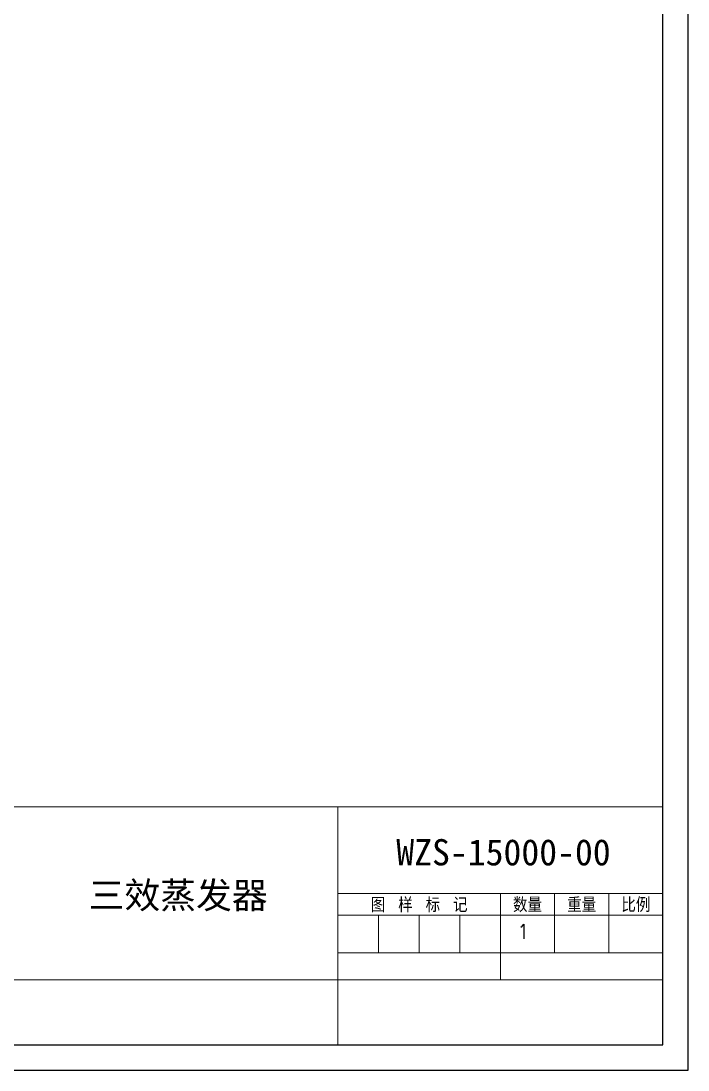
# Model space of a CAD drawing. Header units: millimetres. Extents: x 12181 to 44419, y -180123 to -157321.
# Drawn here: x 37197 to 44419, y -180123 to -168760 of the extents above; entities that cross this region are included whole.
import ezdxf
from ezdxf.enums import TextEntityAlignment as Align

# ---------------------------------------------------------------- set-up
doc = ezdxf.new("R2010")
doc.units = ezdxf.units.MM
doc.header["$LTSCALE"] = 2
doc.header["$MEASUREMENT"] = 0
doc.layers.get('0').update_dxf_attribs({"lineweight": 20})
doc.layers.add('border', color=2, linetype='Continuous')
doc.layers.add('文字及框细实线', color=7, linetype='Continuous', lineweight=9)
doc.layers.add('标注数字', color=3, linetype='Continuous', lineweight=15)
doc.styles.add('HZ', font='txt.shx', dxfattribs={"bigfont": 'hztxt.shx'})
doc.styles.add('标题框大字', font='SIMHEI.TTF')

# ---------------------------------------------------------------- blocks, each defined once
blk = doc.blocks.new('*U1008')
at = {"layer": 'border', "color": 1, "linetype": 'Continuous'}
blk.add_lwpolyline([(0, 0), (1189, 0), (1189, 841), (0, 841)], close=True, dxfattribs=at)
at = {"layer": 'border', "color": 7, "linetype": 'Continuous'}
blk.add_lwpolyline([(25, 10), (1179, 10), (1179, 831), (25, 831)], close=True, dxfattribs=at)

msp = doc.modelspace()

# ---------------------------------------------------------------- linework, layer by layer
msp.add_line((44147.6, -179852.1), (44147.6, -177270.7))
at = {"layer": '文字及框细实线'}
for p, q in [((33587.2, -177270.7), (44147.6, -177270.7)), ((40627.5, -179852.1), (40627.5, -177270.7)), ((40627.5, -178209.4), (44147.6, -178209.4)), ((42387.5, -179148.1), (42387.5, -178209.4)), ((42974.2, -178854.7), (42974.2, -178209.4)), ((43560.9, -178854.7), (43560.9, -178209.4)), ((40627.5, -178444.1), (44147.6, -178444.1)), ((41067.5, -178854.7), (41067.5, -178444.1)), ((41507.5, -178854.7), (41507.5, -178444.1)), ((41947.5, -178854.7), (41947.5, -178444.1)), ((40627.5, -178854.7), (44147.6, -178854.7)), ((37107.3, -179148.1), (44147.6, -179148.1))]:
    msp.add_line(p, q, dxfattribs=at)

# ---------------------------------------------------------------- block references
at = {"layer": 'border', "color": 7, "linetype": 'Continuous', "xscale": 27.11348640001277, "yscale": 27.11348640001277, "zscale": 27.1134864}
msp.add_blockref('*U1008', (12180.8, -180123.3), dxfattribs=at)

# ---------------------------------------------------------------- texts
at = {"layer": '标注数字'}
for s, height, style, p in [('WZS-15000-00', 284.349, '标题框大字', (42420.9, -177764.3)), ('三效蒸发器', 284.35, '标题框大字', (38897.9, -178225.7)), ('图 样 标 记', 157.12, 'HZ', (41507.5, -178326.7)), ('数量', 157.12, 'HZ', (42680.9, -178326.7)), ('重量', 157.12, 'HZ', (43267.6, -178326.7)), ('比例', 157.12, 'HZ', (43854.3, -178326.7)), ('1', 157.1, 'HZ', (42635.9, -178622.9))]:
    msp.add_text(s, height=height, dxfattribs=dict(at, style=style)).set_placement(p, align=Align.MIDDLE)

doc.saveas('drawing.dxf')
